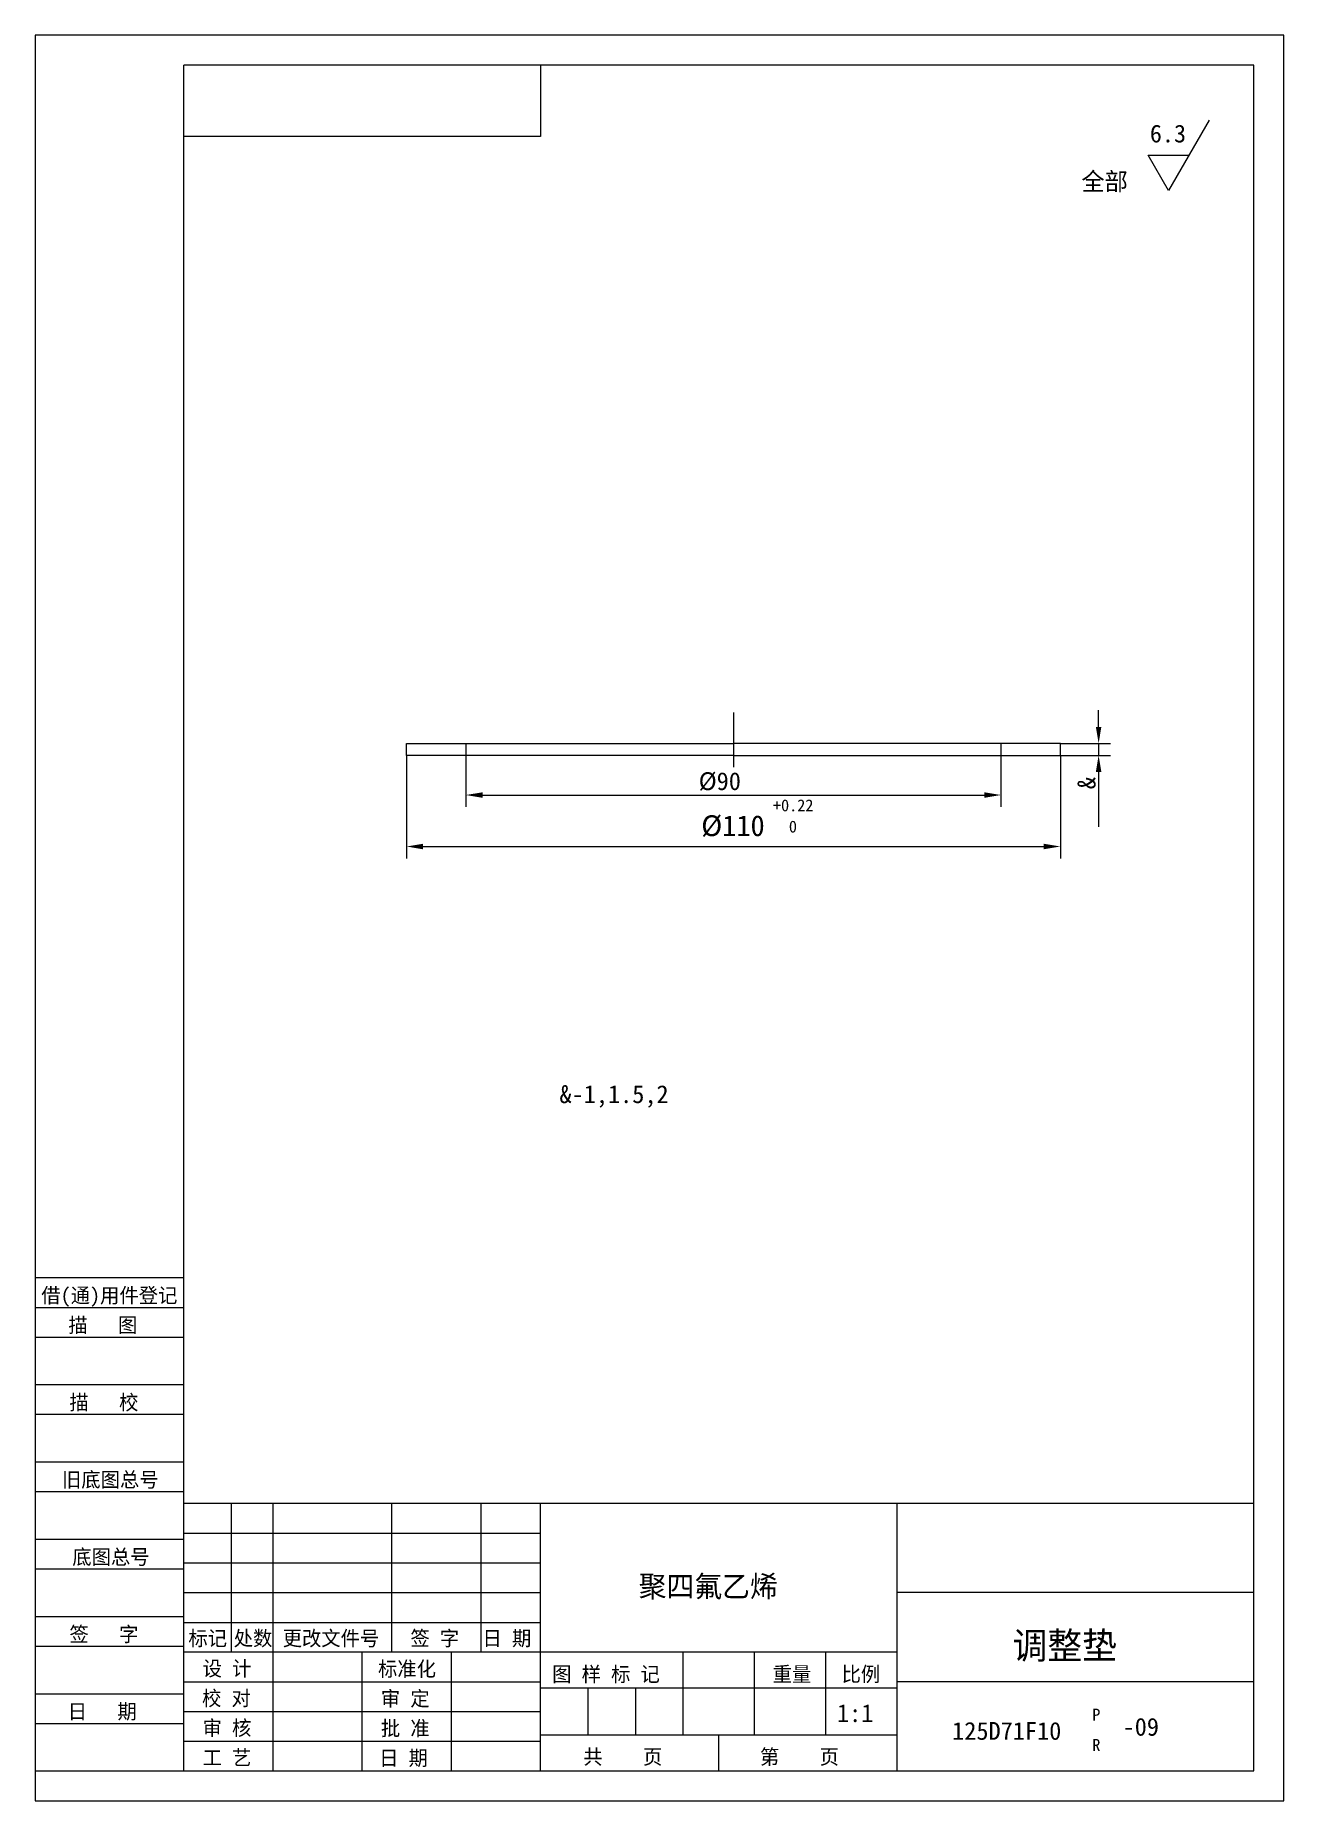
# Model space of a CAD drawing. Header units: metres. Extents: x 0 to 210, y 0 to 297.
import ezdxf

# ---------------------------------------------------------------- set-up
doc = ezdxf.new("R2010")
doc.units = ezdxf.units.M
for name, color, linetype in [('C', 6, 'Continuous'), ('D', 1, 'Continuous'), ('FL', 5, 'Continuous'), ('T', 7, 'Continuous'), ('TL', 4, 'Continuous')]:
    doc.layers.add(name, color=color, linetype=linetype)

# ---------------------------------------------------------------- blocks, each defined once
blk = doc.blocks.new('TUKUN4')
at = {"layer": 'FL'}
for p, q in [((0, 297), (0, 0)), ((210, 297), (0, 297)), ((210, 0), (210, 297)), ((0, 78), (25, 78)), ((0, 70), (25, 70)), ((0, 65), (25, 65)), ((0, 57), (25, 57)), ((0, 52), (25, 52)), ((33, 25), (33, 50)), ((40, 5), (40, 50)), ((60, 25), (60, 50)), ((75, 25), (75, 50)), ((25, 45), (85, 45)), ((0, 44), (25, 44)), ((0, 39), (25, 39)), ((25, 40), (85, 40)), ((25, 35), (85, 35)), ((0, 31), (25, 31)), ((25, 30), (85, 30)), ((0, 26), (25, 26)), ((70, 5), (70, 25)), ((0, 18), (25, 18)), ((25, 20), (85, 20)), ((25, 15), (85, 15)), ((0, 13), (25, 13)), ((25, 10), (85, 10)), ((0, 0), (210, 0))]:
    blk.add_line(p, q, dxfattribs=at)
at = {"layer": 'TL'}
for p, q in [((25, 5), (25, 292)), ((205, 292), (25, 292)), ((85, 292), (85, 280)), ((205, 5), (205, 292)), ((85, 280), (25, 280)), ((0, 88), (25, 88)), ((0, 83), (25, 83)), ((205, 50), (25, 50)), ((85, 5), (85, 50)), ((145, 5), (145, 50)), ((205, 35), (145, 35)), ((145, 25), (25, 25)), ((55, 5), (55, 25)), ((109, 11), (109, 25)), ((121, 11), (121, 25)), ((133, 11), (133, 25)), ((85, 19), (145, 19)), ((93, 11), (93, 19)), ((101, 11), (101, 19)), ((205, 20), (145, 20)), ((145, 11), (85, 11)), ((115, 5), (115, 11)), ((0, 5), (205, 5))]:
    blk.add_line(p, q, dxfattribs=at)
at = {"layer": 'T'}
for s, p in [('借(通)用件登记', (1, 83.76)), ('描   图', (5.56, 78.76)), ('描   校', (5.74, 65.76)), ('旧底图总号', (4.49, 52.76)), ('底图总号', (6.22, 39.76)), ('签   字', (5.74, 26.76)), ('标记', (25.75, 26.07)), ('处数', (33.38, 26.07)), ('更改文件号', (41.61, 26.07)), ('签 字', (63.1, 26.07)), ('日 期', (75.23, 26.07)), ('设 计', (28.14, 20.99)), ('标准化', (57.65, 20.93)), ('图 样 标 记', (86.95, 20.04)), ('重量', (124.03, 20.04)), ('比例', (135.64, 20.04)), ('校 对', (28.05, 15.99)), ('审 定', (58.13, 15.93)), ('日   期', (5.45, 13.76)), ('审 核', (28.14, 10.99)), ('批 准', (58.13, 10.93)), ('共    页', (92.18, 6.13)), ('第    页', (121.9, 6.13)), ('工 艺', (28.14, 5.99)), ('日 期', (57.84, 5.93))]:
    blk.add_text(s, height=2.5, dxfattribs=at).set_placement(p)

msp = doc.modelspace()

# ---------------------------------------------------------------- linework, layer by layer
at = {"layer": 'C'}
msp.add_line((117.44, 183.07), (117.44, 173.9), dxfattribs=at)
at = {"layer": 'D'}
for p, q in [((197.44, 282.74), (190.61, 270.91)), ((187.19, 276.83), (194.02, 276.83)), ((190.61, 270.91), (187.19, 276.83)), ((178.87, 180.66), (178.87, 183.46)), ((62.44, 175.86), (62.44, 158.53)), ((72.44, 175.86), (72.44, 167.19)), ((162.44, 175.86), (162.44, 167.19)), ((172.44, 177.86), (180.87, 177.86)), ((172.44, 175.86), (180.87, 175.86)), ((172.44, 175.86), (172.44, 158.53)), ((178.87, 177.86), (178.87, 175.86)), ((178.87, 173.06), (178.87, 170.26)), ((178.87, 170.26), (178.87, 163.83)), ((75.24, 169.19), (159.64, 169.19)), ((65.24, 160.53), (169.64, 160.53))]:
    msp.add_line(p, q, dxfattribs=at)
for points in [[(178.4, 180.66), (179.33, 180.66), (178.87, 177.86)], [(178.4, 173.06), (179.33, 173.06), (178.87, 175.86)], [(75.24, 169.65), (75.24, 168.72), (72.44, 169.19)], [(159.64, 169.65), (159.64, 168.72), (162.44, 169.19)], [(65.24, 160.99), (65.24, 160.06), (62.44, 160.53)], [(169.64, 160.99), (169.64, 160.06), (172.44, 160.53)]]:
    msp.add_solid(points, dxfattribs=at)
at = {"layer": 'TL'}
for p, q in [((62.44, 177.86), (72.44, 177.86)), ((62.44, 175.86), (62.44, 177.86)), ((72.44, 175.86), (62.44, 175.86)), ((72.44, 177.86), (117.44, 177.86)), ((72.44, 177.86), (72.44, 175.86)), ((117.44, 175.86), (72.44, 175.86)), ((162.44, 177.86), (117.44, 177.86)), ((117.44, 175.86), (162.44, 175.86)), ((172.44, 177.86), (162.44, 177.86)), ((162.44, 177.86), (162.44, 175.86)), ((162.44, 175.86), (172.44, 175.86)), ((172.44, 175.86), (172.44, 177.86))]:
    msp.add_line(p, q, dxfattribs=at)

# ---------------------------------------------------------------- block references
msp.add_blockref('TUKUN4', (0, 0), dxfattribs=at)

# ---------------------------------------------------------------- texts
at = {"layer": 'D'}
for s, height, p in [('6.3', 2.98, (187.49, 278.98)), ('全部', 3, (175.98, 270.91)), ('%%c90', 3, (111.59, 170.02)), ('+0.22', 2, (124.09, 166.45)), ('%%c110', 3.5, (112.02, 162.28)), ('0', 2, (126.76, 162.88)), ('&-1,1.5,2', 3, (88.17, 117.36)), ('聚四氟乙烯', 3.6, (101.49, 34.26)), ('调整垫', 4.5, (164.39, 23.85)), ('1:1', 3, (134.85, 13.23)), ('P', 2, (177.8, 13.48)), ('125D71F10', 3, (154.23, 10.24)), ('-09', 3, (182.9, 10.93)), ('R', 2, (177.8, 8.38))]:
    msp.add_text(s, height=height, dxfattribs=at).set_placement(p)
msp.add_text('&', height=3, rotation=90, dxfattribs=at).set_placement((178.34, 170.16))

doc.saveas('drawing.dxf')
